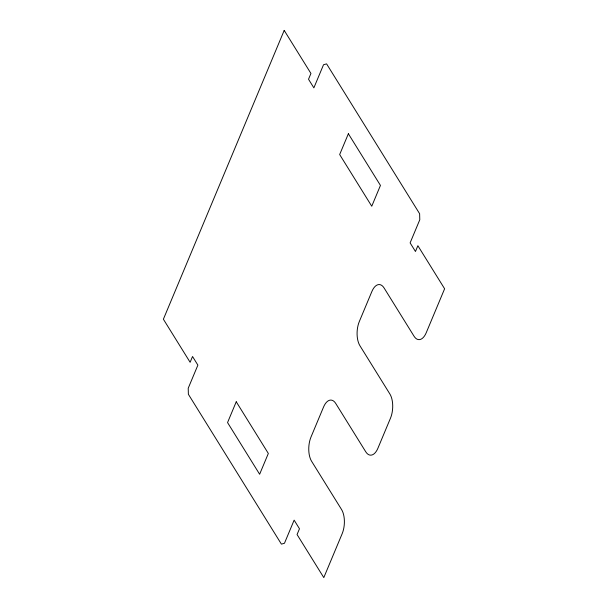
<?xml version="1.0" encoding="UTF-8"?>
<svg xmlns="http://www.w3.org/2000/svg" width="608" height="608" viewBox="0 0 608 608"><rect width="100%" height="100%" fill="white"/><g stroke="black" fill="none" stroke-linecap="round" stroke-linejoin="round"><path stroke-width="0.91" d="M284.202 30.4L163.385 319.215L190.122 362.284L192.538 356.508L197.881 365.119L188.222 388.223L188.374 394.273L281.413 544.137L284.468 543.256L294.135 520.144L299.478 528.762L297.061 534.538L323.798 577.6L342.167 533.702A17.32 8.596 -86.4 0 0 341.544 509.504L311.6 461.267A17.32 8.596 -86.4 0 1 310.984 437.068L323.547 407.033A17.32 8.596 -86.4 0 1 335.768 403.507L365.712 451.736A17.32 8.596 -86.4 0 0 377.925 448.21L390.488 418.175A17.32 8.596 -86.4 0 0 389.872 393.976L359.928 345.739A17.32 8.596 -86.4 0 1 359.313 321.541L371.876 291.506A17.32 8.596 -86.4 0 1 384.089 287.979L414.033 336.209A17.32 8.596 -86.4 0 0 426.254 332.682L444.615 288.777L417.878 245.716L415.462 251.492L410.119 242.881L419.778 219.777L419.626 213.727L326.587 63.863L323.532 64.744L313.865 87.856L308.522 79.238L310.939 73.462L284.202 30.4M236.246 401.774L227.552 422.568L259.631 474.248L268.333 453.454L236.246 401.774M348.369 133.752L339.667 154.546L371.754 206.226L380.448 185.425L348.369 133.752"/></g></svg>
